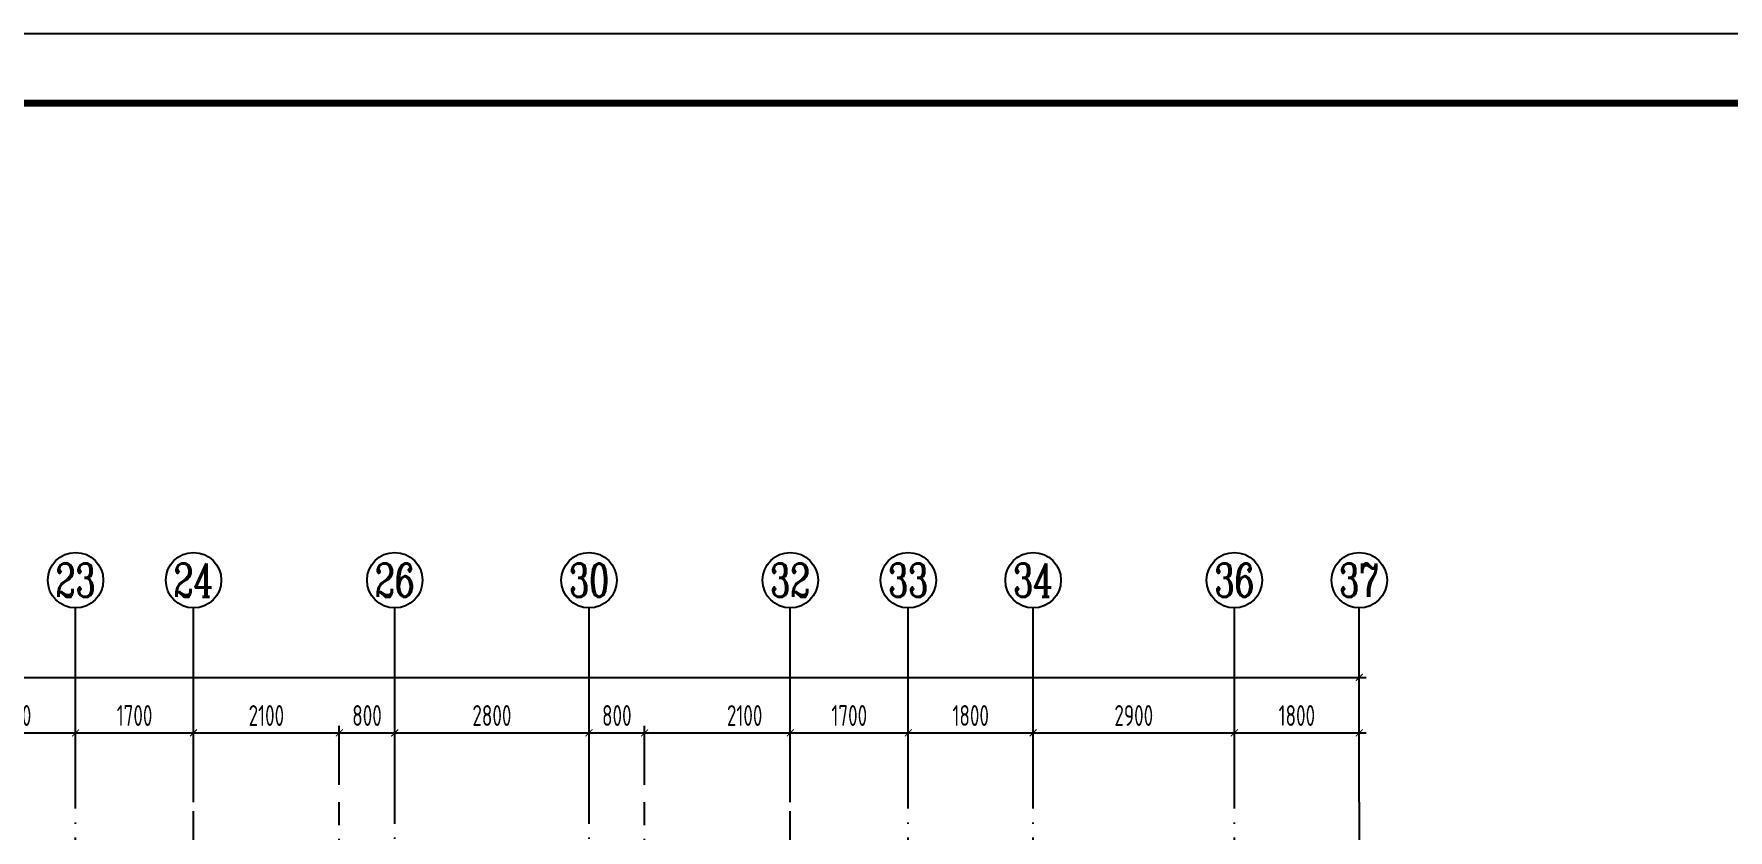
# Model space of a CAD drawing. Extents: x -1058961 to 23600, y -449123 to 2751847.
# Drawn here: x -414724 to -390309, y -240563 to -229085 of the extents above; entities that cross this region are included whole.
import ezdxf
from ezdxf.enums import TextEntityAlignment as Align

# ---------------------------------------------------------------- set-up
doc = ezdxf.new("R2010")
doc.units = 0
doc.header["$LTSCALE"] = 1000
doc.linetypes.add('DOTE', pattern=[2.42, 2, -0.2, 0.02, -0.2])
doc.layers.get('0').update_dxf_attribs({"linetype": 'CONTINUOUS'})
doc.layers.get('DEFPOINTS').update_dxf_attribs({"linetype": 'CONTINUOUS'})
for name, color, linetype in [('-TK', 7, 'CONTINUOUS'), ('A-AXIS', 1, 'CONTINUOUS'), ('A-DOTE', 10, 'DOTE'), ('AXIS_NUM', 7, 'CONTINUOUS'), ('S-Y一般标注', 3, 'CONTINUOUS')]:
    doc.layers.add(name, color=color, linetype=linetype)
doc.styles.add('TSSD_Axis', font='complex.shx', dxfattribs={"width": 0.7, "bigfont": 'hztxt.shx'})
doc.styles.add('TSSD_DIMENSION', font='Tssdeng.shx', dxfattribs={"width": 0.7, "bigfont": 'tssdchn.shx'})
doc.dimstyles.new('TSSD_100_100', dxfattribs={"dimtxt": 300, "dimasz": 100, "dimexe": 100, "dimexo": 250, "dimgap": 100, "dimtad": 1, "dimdec": 0, "dimzin": 0, "dimdsep": 46, "dimtxsty": 'TSSD_DIMENSION', "dimblk": 'ARCHTICK', "dimcen": 0, "dimdle": 100, "dimclrt": 7, "dimadec": 0, "dimazin": 0, "dimtfac": 1, "dimtdec": 0, "dimtix": 1, "dimtmove": 2, "dimatfit": 3, "dimldrblk": 'ARCHTICK', "dimfxl": 0, "dimtolj": 1, "dimtzin": 0, "dimarcsym": 0})

# ---------------------------------------------------------------- blocks, each defined once
blk = doc.blocks.new('ts_axno')
at = {"color": 0, "linetype": 'ByBlock', "lineweight": -2}
blk.add_circle((0, 0), 0.5, dxfattribs=at)
at = {"color": 0, "linetype": 'ByBlock', "lineweight": -2, "style": 'TSSD_Axis', "width": 0.7}
blk.add_attdef('A', text='', height=0.6, dxfattribs=at).set_placement((0, 0), align=Align.MIDDLE_CENTER)
blk = doc.blocks.new('_ArchTick')
at = {"color": 0, "linetype": 'ByBlock', "const_width": 0.15}
blk.add_lwpolyline([(-0.5, -0.5), (0.5, 0.5)], dxfattribs=at)
blk = doc.blocks.new('*D1075')
at = {"layer": 'DEFPOINTS', "color": 0}
for p in [(36100, 19250), (34300, 18250), (36100, 18250)]:
    blk.add_point(p, dxfattribs=at)
at = {"layer": 'S-Y一般标注', "color": 0, "lineweight": -2}
for p, q in [((34300, 18500), (34300, 19350)), ((36100, 18500), (36100, 19350)), ((34200, 19250), (36200, 19250))]:
    blk.add_line(p, q, dxfattribs=at)
at = {"layer": 'S-Y一般标注', "color": 0, "lineweight": -2, "xscale": 100, "yscale": 100, "zscale": 100, "rotation": 180}
blk.add_blockref('_ArchTick', (34300, 19250), dxfattribs=at)
at = {"layer": 'S-Y一般标注', "color": 0, "lineweight": -2, "xscale": 100, "yscale": 100, "zscale": 100}
blk.add_blockref('_ArchTick', (36100, 19250), dxfattribs=at)
at = {"layer": 'S-Y一般标注', "color": 7, "insert": (35200, 19500), "char_height": 300, "attachment_point": 5, "style": 'TSSD_DIMENSION'}
blk.add_mtext('\\A1;1800', dxfattribs=at)
blk = doc.blocks.new('*D1076')
at = {"layer": 'DEFPOINTS', "color": 0}
for p in [(37800, 19250), (36100, 18250), (37800, 18250)]:
    blk.add_point(p, dxfattribs=at)
at = {"layer": 'S-Y一般标注', "color": 0, "lineweight": -2}
for p, q in [((36100, 18500), (36100, 19350)), ((37800, 18500), (37800, 19350)), ((36000, 19250), (37900, 19250))]:
    blk.add_line(p, q, dxfattribs=at)
at = {"layer": 'S-Y一般标注', "color": 0, "lineweight": -2, "xscale": 100, "yscale": 100, "zscale": 100, "rotation": 180}
blk.add_blockref('_ArchTick', (36100, 19250), dxfattribs=at)
at = {"layer": 'S-Y一般标注', "color": 0, "lineweight": -2, "xscale": 100, "yscale": 100, "zscale": 100}
blk.add_blockref('_ArchTick', (37800, 19250), dxfattribs=at)
at = {"layer": 'S-Y一般标注', "color": 7, "insert": (36950, 19500), "char_height": 300, "attachment_point": 5, "style": 'TSSD_DIMENSION'}
blk.add_mtext('\\A1;1700', dxfattribs=at)
blk = doc.blocks.new('*D1077')
at = {"layer": 'DEFPOINTS', "color": 0}
for p in [(40700, 19250), (39900, 18250), (40700, 18250)]:
    blk.add_point(p, dxfattribs=at)
at = {"layer": 'S-Y一般标注', "color": 0, "lineweight": -2}
for p, q in [((39900, 18500), (39900, 19350)), ((40700, 18500), (40700, 19350)), ((39800, 19250), (40800, 19250))]:
    blk.add_line(p, q, dxfattribs=at)
at = {"layer": 'S-Y一般标注', "color": 0, "lineweight": -2, "xscale": 100, "yscale": 100, "zscale": 100, "rotation": 180}
blk.add_blockref('_ArchTick', (39900, 19250), dxfattribs=at)
at = {"layer": 'S-Y一般标注', "color": 0, "lineweight": -2, "xscale": 100, "yscale": 100, "zscale": 100}
blk.add_blockref('_ArchTick', (40700, 19250), dxfattribs=at)
at = {"layer": 'S-Y一般标注', "color": 7, "insert": (40300, 19500), "char_height": 300, "attachment_point": 5, "style": 'TSSD_DIMENSION'}
blk.add_mtext('\\A1;800', dxfattribs=at)
blk = doc.blocks.new('*D1078')
at = {"layer": 'DEFPOINTS', "color": 0}
for p in [(43500, 19250), (40700, 18250), (43500, 18250)]:
    blk.add_point(p, dxfattribs=at)
at = {"layer": 'S-Y一般标注', "color": 0, "lineweight": -2}
for p, q in [((40700, 18500), (40700, 19350)), ((43500, 18500), (43500, 19350)), ((40600, 19250), (43600, 19250))]:
    blk.add_line(p, q, dxfattribs=at)
at = {"layer": 'S-Y一般标注', "color": 0, "lineweight": -2, "xscale": 100, "yscale": 100, "zscale": 100, "rotation": 180}
blk.add_blockref('_ArchTick', (40700, 19250), dxfattribs=at)
at = {"layer": 'S-Y一般标注', "color": 0, "lineweight": -2, "xscale": 100, "yscale": 100, "zscale": 100}
blk.add_blockref('_ArchTick', (43500, 19250), dxfattribs=at)
at = {"layer": 'S-Y一般标注', "color": 7, "insert": (42100, 19500), "char_height": 300, "attachment_point": 5, "style": 'TSSD_DIMENSION'}
blk.add_mtext('\\A1;2800', dxfattribs=at)
blk = doc.blocks.new('*D1079')
at = {"layer": 'DEFPOINTS', "color": 0}
for p in [(46400, 19250), (44300, 18250), (46400, 18250)]:
    blk.add_point(p, dxfattribs=at)
at = {"layer": 'S-Y一般标注', "color": 0, "lineweight": -2}
for p, q in [((44300, 18500), (44300, 19350)), ((46400, 18500), (46400, 19350)), ((44200, 19250), (46500, 19250))]:
    blk.add_line(p, q, dxfattribs=at)
at = {"layer": 'S-Y一般标注', "color": 0, "lineweight": -2, "xscale": 100, "yscale": 100, "zscale": 100, "rotation": 180}
blk.add_blockref('_ArchTick', (44300, 19250), dxfattribs=at)
at = {"layer": 'S-Y一般标注', "color": 0, "lineweight": -2, "xscale": 100, "yscale": 100, "zscale": 100}
blk.add_blockref('_ArchTick', (46400, 19250), dxfattribs=at)
at = {"layer": 'S-Y一般标注', "color": 7, "insert": (45742, 19500), "char_height": 300, "attachment_point": 5, "style": 'TSSD_DIMENSION'}
blk.add_mtext('\\A1;2100', dxfattribs=at)
blk = doc.blocks.new('*D1080')
at = {"layer": 'DEFPOINTS', "color": 0}
for p in [(48100, 19250), (46400, 18250), (48100, 18250)]:
    blk.add_point(p, dxfattribs=at)
at = {"layer": 'S-Y一般标注', "color": 0, "lineweight": -2}
for p, q in [((46400, 18500), (46400, 19350)), ((48100, 18500), (48100, 19350)), ((46300, 19250), (48200, 19250))]:
    blk.add_line(p, q, dxfattribs=at)
at = {"layer": 'S-Y一般标注', "color": 0, "lineweight": -2, "xscale": 100, "yscale": 100, "zscale": 100, "rotation": 180}
blk.add_blockref('_ArchTick', (46400, 19250), dxfattribs=at)
at = {"layer": 'S-Y一般标注', "color": 0, "lineweight": -2, "xscale": 100, "yscale": 100, "zscale": 100}
blk.add_blockref('_ArchTick', (48100, 19250), dxfattribs=at)
at = {"layer": 'S-Y一般标注', "color": 7, "insert": (47250, 19500), "char_height": 300, "attachment_point": 5, "style": 'TSSD_DIMENSION'}
blk.add_mtext('\\A1;1700', dxfattribs=at)
blk = doc.blocks.new('*D1081')
at = {"layer": 'DEFPOINTS', "color": 0}
for p in [(49900, 19250), (48100, 18250), (49900, 18250)]:
    blk.add_point(p, dxfattribs=at)
at = {"layer": 'S-Y一般标注', "color": 0, "lineweight": -2}
for p, q in [((48100, 18500), (48100, 19350)), ((49900, 18500), (49900, 19350)), ((48000, 19250), (50000, 19250))]:
    blk.add_line(p, q, dxfattribs=at)
at = {"layer": 'S-Y一般标注', "color": 0, "lineweight": -2, "xscale": 100, "yscale": 100, "zscale": 100, "rotation": 180}
blk.add_blockref('_ArchTick', (48100, 19250), dxfattribs=at)
at = {"layer": 'S-Y一般标注', "color": 0, "lineweight": -2, "xscale": 100, "yscale": 100, "zscale": 100}
blk.add_blockref('_ArchTick', (49900, 19250), dxfattribs=at)
at = {"layer": 'S-Y一般标注', "color": 7, "insert": (49000, 19500), "char_height": 300, "attachment_point": 5, "style": 'TSSD_DIMENSION'}
blk.add_mtext('\\A1;1800', dxfattribs=at)
blk = doc.blocks.new('*D1082')
at = {"layer": 'DEFPOINTS', "color": 0}
for p in [(52800, 19250), (49900, 18250), (52800, 18250)]:
    blk.add_point(p, dxfattribs=at)
at = {"layer": 'S-Y一般标注', "color": 0, "lineweight": -2}
for p, q in [((49900, 18500), (49900, 19350)), ((52800, 18500), (52800, 19350)), ((49800, 19250), (52900, 19250))]:
    blk.add_line(p, q, dxfattribs=at)
at = {"layer": 'S-Y一般标注', "color": 0, "lineweight": -2, "xscale": 100, "yscale": 100, "zscale": 100, "rotation": 180}
blk.add_blockref('_ArchTick', (49900, 19250), dxfattribs=at)
at = {"layer": 'S-Y一般标注', "color": 0, "lineweight": -2, "xscale": 100, "yscale": 100, "zscale": 100}
blk.add_blockref('_ArchTick', (52800, 19250), dxfattribs=at)
at = {"layer": 'S-Y一般标注', "color": 7, "insert": (51350, 19500), "char_height": 300, "attachment_point": 5, "style": 'TSSD_DIMENSION'}
blk.add_mtext('\\A1;2900', dxfattribs=at)
blk = doc.blocks.new('*D1083')
at = {"layer": 'DEFPOINTS', "color": 0}
for p in [(54600, 19250), (52800, 18250), (54600, 18250)]:
    blk.add_point(p, dxfattribs=at)
at = {"layer": 'S-Y一般标注', "color": 0, "lineweight": -2}
for p, q in [((52800, 18500), (52800, 19350)), ((54600, 18500), (54600, 19350)), ((52700, 19250), (54700, 19250))]:
    blk.add_line(p, q, dxfattribs=at)
at = {"layer": 'S-Y一般标注', "color": 0, "lineweight": -2, "xscale": 100, "yscale": 100, "zscale": 100, "rotation": 180}
blk.add_blockref('_ArchTick', (52800, 19250), dxfattribs=at)
at = {"layer": 'S-Y一般标注', "color": 0, "lineweight": -2, "xscale": 100, "yscale": 100, "zscale": 100}
blk.add_blockref('_ArchTick', (54600, 19250), dxfattribs=at)
at = {"layer": 'S-Y一般标注', "color": 7, "insert": (53700, 19500), "char_height": 300, "attachment_point": 5, "style": 'TSSD_DIMENSION'}
blk.add_mtext('\\A1;1800', dxfattribs=at)
blk = doc.blocks.new('*D1084')
at = {"layer": 'DEFPOINTS', "color": 0}
for p in [(54600, 20050), (4600, 18250), (54600, 18250)]:
    blk.add_point(p, dxfattribs=at)
at = {"layer": 'S-Y一般标注', "color": 0, "lineweight": -2}
for p, q in [((4500, 20050), (54700, 20050)), ((4600, 18500), (4600, 20150)), ((54600, 18500), (54600, 20150))]:
    blk.add_line(p, q, dxfattribs=at)
at = {"layer": 'S-Y一般标注', "color": 0, "lineweight": -2, "xscale": 100, "yscale": 100, "zscale": 100, "rotation": 180}
blk.add_blockref('_ArchTick', (4600, 20050), dxfattribs=at)
at = {"layer": 'S-Y一般标注', "color": 0, "lineweight": -2, "xscale": 100, "yscale": 100, "zscale": 100}
blk.add_blockref('_ArchTick', (54600, 20050), dxfattribs=at)
at = {"layer": 'S-Y一般标注', "color": 7, "insert": (29600, 20300), "char_height": 300, "attachment_point": 5, "style": 'TSSD_DIMENSION'}
blk.add_mtext('\\A1;50000', dxfattribs=at)
blk = doc.blocks.new('*D1097')
at = {"layer": 'DEFPOINTS', "color": 0}
for p in [(39900, 19250), (37800, 18250), (39900, 18250)]:
    blk.add_point(p, dxfattribs=at)
at = {"layer": 'S-Y一般标注', "color": 0, "lineweight": -2}
for p, q in [((37800, 18500), (37800, 19350)), ((39900, 18500), (39900, 19350)), ((37700, 19250), (40000, 19250))]:
    blk.add_line(p, q, dxfattribs=at)
at = {"layer": 'S-Y一般标注', "color": 0, "lineweight": -2, "xscale": 100, "yscale": 100, "zscale": 100, "rotation": 180}
blk.add_blockref('_ArchTick', (37800, 19250), dxfattribs=at)
at = {"layer": 'S-Y一般标注', "color": 0, "lineweight": -2, "xscale": 100, "yscale": 100, "zscale": 100}
blk.add_blockref('_ArchTick', (39900, 19250), dxfattribs=at)
at = {"layer": 'S-Y一般标注', "color": 7, "insert": (38850, 19500), "char_height": 300, "attachment_point": 5, "style": 'TSSD_DIMENSION'}
blk.add_mtext('\\A1;2100', dxfattribs=at)
blk = doc.blocks.new('*D1098')
at = {"layer": 'DEFPOINTS', "color": 0}
for p in [(44300, 19250), (43500, 18250), (44300, 18250)]:
    blk.add_point(p, dxfattribs=at)
at = {"layer": 'S-Y一般标注', "color": 0, "lineweight": -2}
for p, q in [((43500, 18500), (43500, 19350)), ((44300, 18500), (44300, 19350)), ((43400, 19250), (44400, 19250))]:
    blk.add_line(p, q, dxfattribs=at)
at = {"layer": 'S-Y一般标注', "color": 0, "lineweight": -2, "xscale": 100, "yscale": 100, "zscale": 100, "rotation": 180}
blk.add_blockref('_ArchTick', (43500, 19250), dxfattribs=at)
at = {"layer": 'S-Y一般标注', "color": 0, "lineweight": -2, "xscale": 100, "yscale": 100, "zscale": 100}
blk.add_blockref('_ArchTick', (44300, 19250), dxfattribs=at)
at = {"layer": 'S-Y一般标注', "color": 7, "insert": (43900, 19500), "char_height": 300, "attachment_point": 5, "style": 'TSSD_DIMENSION'}
blk.add_mtext('\\A1;800', dxfattribs=at)
blk = doc.blocks.new('A1')
blk.add_lwpolyline([(0, 59400), (0, 0), (84100, 0), (84100, 59400)], close=True)
at = {"const_width": 100}
blk.add_lwpolyline([(2500, 58400), (2500, 1000), (83100, 1000), (83100, 58400)], close=True, dxfattribs=at)
blk = doc.blocks.new('20210726.16395156')
at = {"layer": 'A-AXIS'}
for p, q in [((36100, 18249.9), (36100, 21049.9)), ((37800, 18249.9), (37800, 21049.9)), ((40700, 18249.9), (40700, 21049.9)), ((43500, 18249.9), (43500, 21049.9)), ((46400, 18249.9), (46400, 21049.9)), ((48100, 18249.9), (48100, 21049.9)), ((49900, 18249.9), (49900, 21049.9)), ((52800, 18249.9), (52800, 21049.9)), ((54600, 18249.9), (54600, 21049.9))]:
    blk.add_line(p, q, dxfattribs=at)
at = {"layer": 'A-DOTE'}
for p, q in [((36100, 10900), (36100, 18249.9)), ((37800, 13700), (37800, 18249.9)), ((39900, 15500), (39900, 18249.9)), ((40700, 13100.3), (40700, 18249.9)), ((43500, 13100.3), (43500, 18249.9)), ((44300, 15500), (44300, 18249.9)), ((46400, 13700), (46400, 18249.9)), ((48100, 10900), (48100, 18249.9)), ((49900, 10900), (49900, 18249.9)), ((52800, 10900), (52800, 18249.9)), ((54600, 18249.9), (54600, 3600))]:
    blk.add_line(p, q, dxfattribs=at)
at = {"layer": 'A-AXIS'}
ref = blk.add_blockref('ts_axno', (36100, 21449.9), dxfattribs=dict(at, xscale=800, yscale=800, zscale=800))
ref.add_attrib('15', '23', dxfattribs={"layer": 'AXIS_NUM', "height": 480, "style": 'TSSD_Axis', "width": 0.7}).set_placement((36100, 21449.9), align=Align.MIDDLE_CENTER)
ref = blk.add_blockref('ts_axno', (37800, 21449.9), dxfattribs=dict(at, xscale=800, yscale=800, zscale=800))
ref.add_attrib('16', '24', dxfattribs={"layer": 'AXIS_NUM', "height": 480, "style": 'TSSD_Axis', "width": 0.7}).set_placement((37800, 21449.9), align=Align.MIDDLE_CENTER)
ref = blk.add_blockref('ts_axno', (40700, 21449.9), dxfattribs=dict(at, xscale=800, yscale=800, zscale=800))
ref.add_attrib('17', '26', dxfattribs={"layer": 'AXIS_NUM', "height": 480, "style": 'TSSD_Axis', "width": 0.7}).set_placement((40700, 21449.9), align=Align.MIDDLE_CENTER)
ref = blk.add_blockref('ts_axno', (43500, 21449.9), dxfattribs=dict(at, xscale=800, yscale=800, zscale=800))
ref.add_attrib('18', '30', dxfattribs={"layer": 'AXIS_NUM', "height": 480, "style": 'TSSD_Axis', "width": 0.7}).set_placement((43500, 21449.9), align=Align.MIDDLE_CENTER)
ref = blk.add_blockref('ts_axno', (46400, 21449.9), dxfattribs=dict(at, xscale=800, yscale=800, zscale=800))
ref.add_attrib('19', '32', dxfattribs={"layer": 'AXIS_NUM', "height": 480, "style": 'TSSD_Axis', "width": 0.7}).set_placement((46400, 21449.9), align=Align.MIDDLE_CENTER)
ref = blk.add_blockref('ts_axno', (48100, 21449.9), dxfattribs=dict(at, xscale=800, yscale=800, zscale=800))
ref.add_attrib('20', '33', dxfattribs={"layer": 'AXIS_NUM', "height": 480, "style": 'TSSD_Axis', "width": 0.7}).set_placement((48100, 21449.9), align=Align.MIDDLE_CENTER)
ref = blk.add_blockref('ts_axno', (49900, 21449.9), dxfattribs=dict(at, xscale=800, yscale=800, zscale=800))
ref.add_attrib('21', '34', dxfattribs={"layer": 'AXIS_NUM', "height": 480, "style": 'TSSD_Axis', "width": 0.7}).set_placement((49900, 21449.9), align=Align.MIDDLE_CENTER)
ref = blk.add_blockref('ts_axno', (52800, 21449.9), dxfattribs=dict(at, xscale=800, yscale=800, zscale=800))
ref.add_attrib('22', '36', dxfattribs={"layer": 'AXIS_NUM', "height": 480, "style": 'TSSD_Axis', "width": 0.7}).set_placement((52800, 21449.9), align=Align.MIDDLE_CENTER)
ref = blk.add_blockref('ts_axno', (54600, 21449.9), dxfattribs=dict(at, xscale=800, yscale=800, zscale=800))
ref.add_attrib('23', '37', dxfattribs={"layer": 'AXIS_NUM', "height": 480, "style": 'TSSD_Axis', "width": 0.7}).set_placement((54600, 21449.9), align=Align.MIDDLE_CENTER)
at = {"layer": 'S-Y一般标注'}
for base, p1, p2, picture, middle in [((54600, 20049.9), (4600, 18249.9), (54600, 18249.9), '*D1084', (29600, 20299.9)), ((36100, 19249.9), (34300, 18249.9), (36100, 18249.9), '*D1075', (35200, 19499.9)), ((37800, 19249.9), (36100, 18249.9), (37800, 18249.9), '*D1076', (36950, 19499.9)), ((39900, 19249.9), (37800, 18249.9), (39900, 18249.9), '*D1097', (38850, 19499.9)), ((40700, 19249.9), (39900, 18249.9), (40700, 18249.9), '*D1077', (40300, 19499.9)), ((43500, 19249.9), (40700, 18249.9), (43500, 18249.9), '*D1078', (42100, 19499.9)), ((44300, 19249.9), (43500, 18249.9), (44300, 18249.9), '*D1098', (43900, 19499.9)), ((48100, 19249.9), (46400, 18249.9), (48100, 18249.9), '*D1080', (47250, 19499.9)), ((49900, 19249.9), (48100, 18249.9), (49900, 18249.9), '*D1081', (49000, 19499.9)), ((52800, 19249.9), (49900, 18249.9), (52800, 18249.9), '*D1082', (51350, 19499.9)), ((54600, 19249.9), (52800, 18249.9), (54600, 18249.9), '*D1083', (53700, 19499.9))]:
    dim = blk.add_linear_dim(base=base, p1=p1, p2=p2, dimstyle='TSSD_100_100', dxfattribs=at)
    dim.commit()
    dim.dimension.update_dxf_attribs({"geometry": picture, "text_midpoint": middle})
dim = blk.add_linear_dim(base=(46400, 19249.9), p1=(44300, 18249.9), p2=(46400, 18249.9), dimstyle='TSSD_100_100', dxfattribs=at)
dim.commit()
dim.dimension.update_dxf_attribs({"geometry": '*D1079', "text_midpoint": (45741.9, 19499.9), "dimtype": 160})

msp = doc.modelspace()

# ---------------------------------------------------------------- block references
at = {"layer": '-TK'}
msp.add_blockref('A1', (-459602.31, -288485.11), dxfattribs=at)
at = {"layer": 'A-DOTE'}
msp.add_blockref('20210726.16395156', (-450223.49, -258410.82), dxfattribs=at)

doc.saveas('drawing.dxf')
